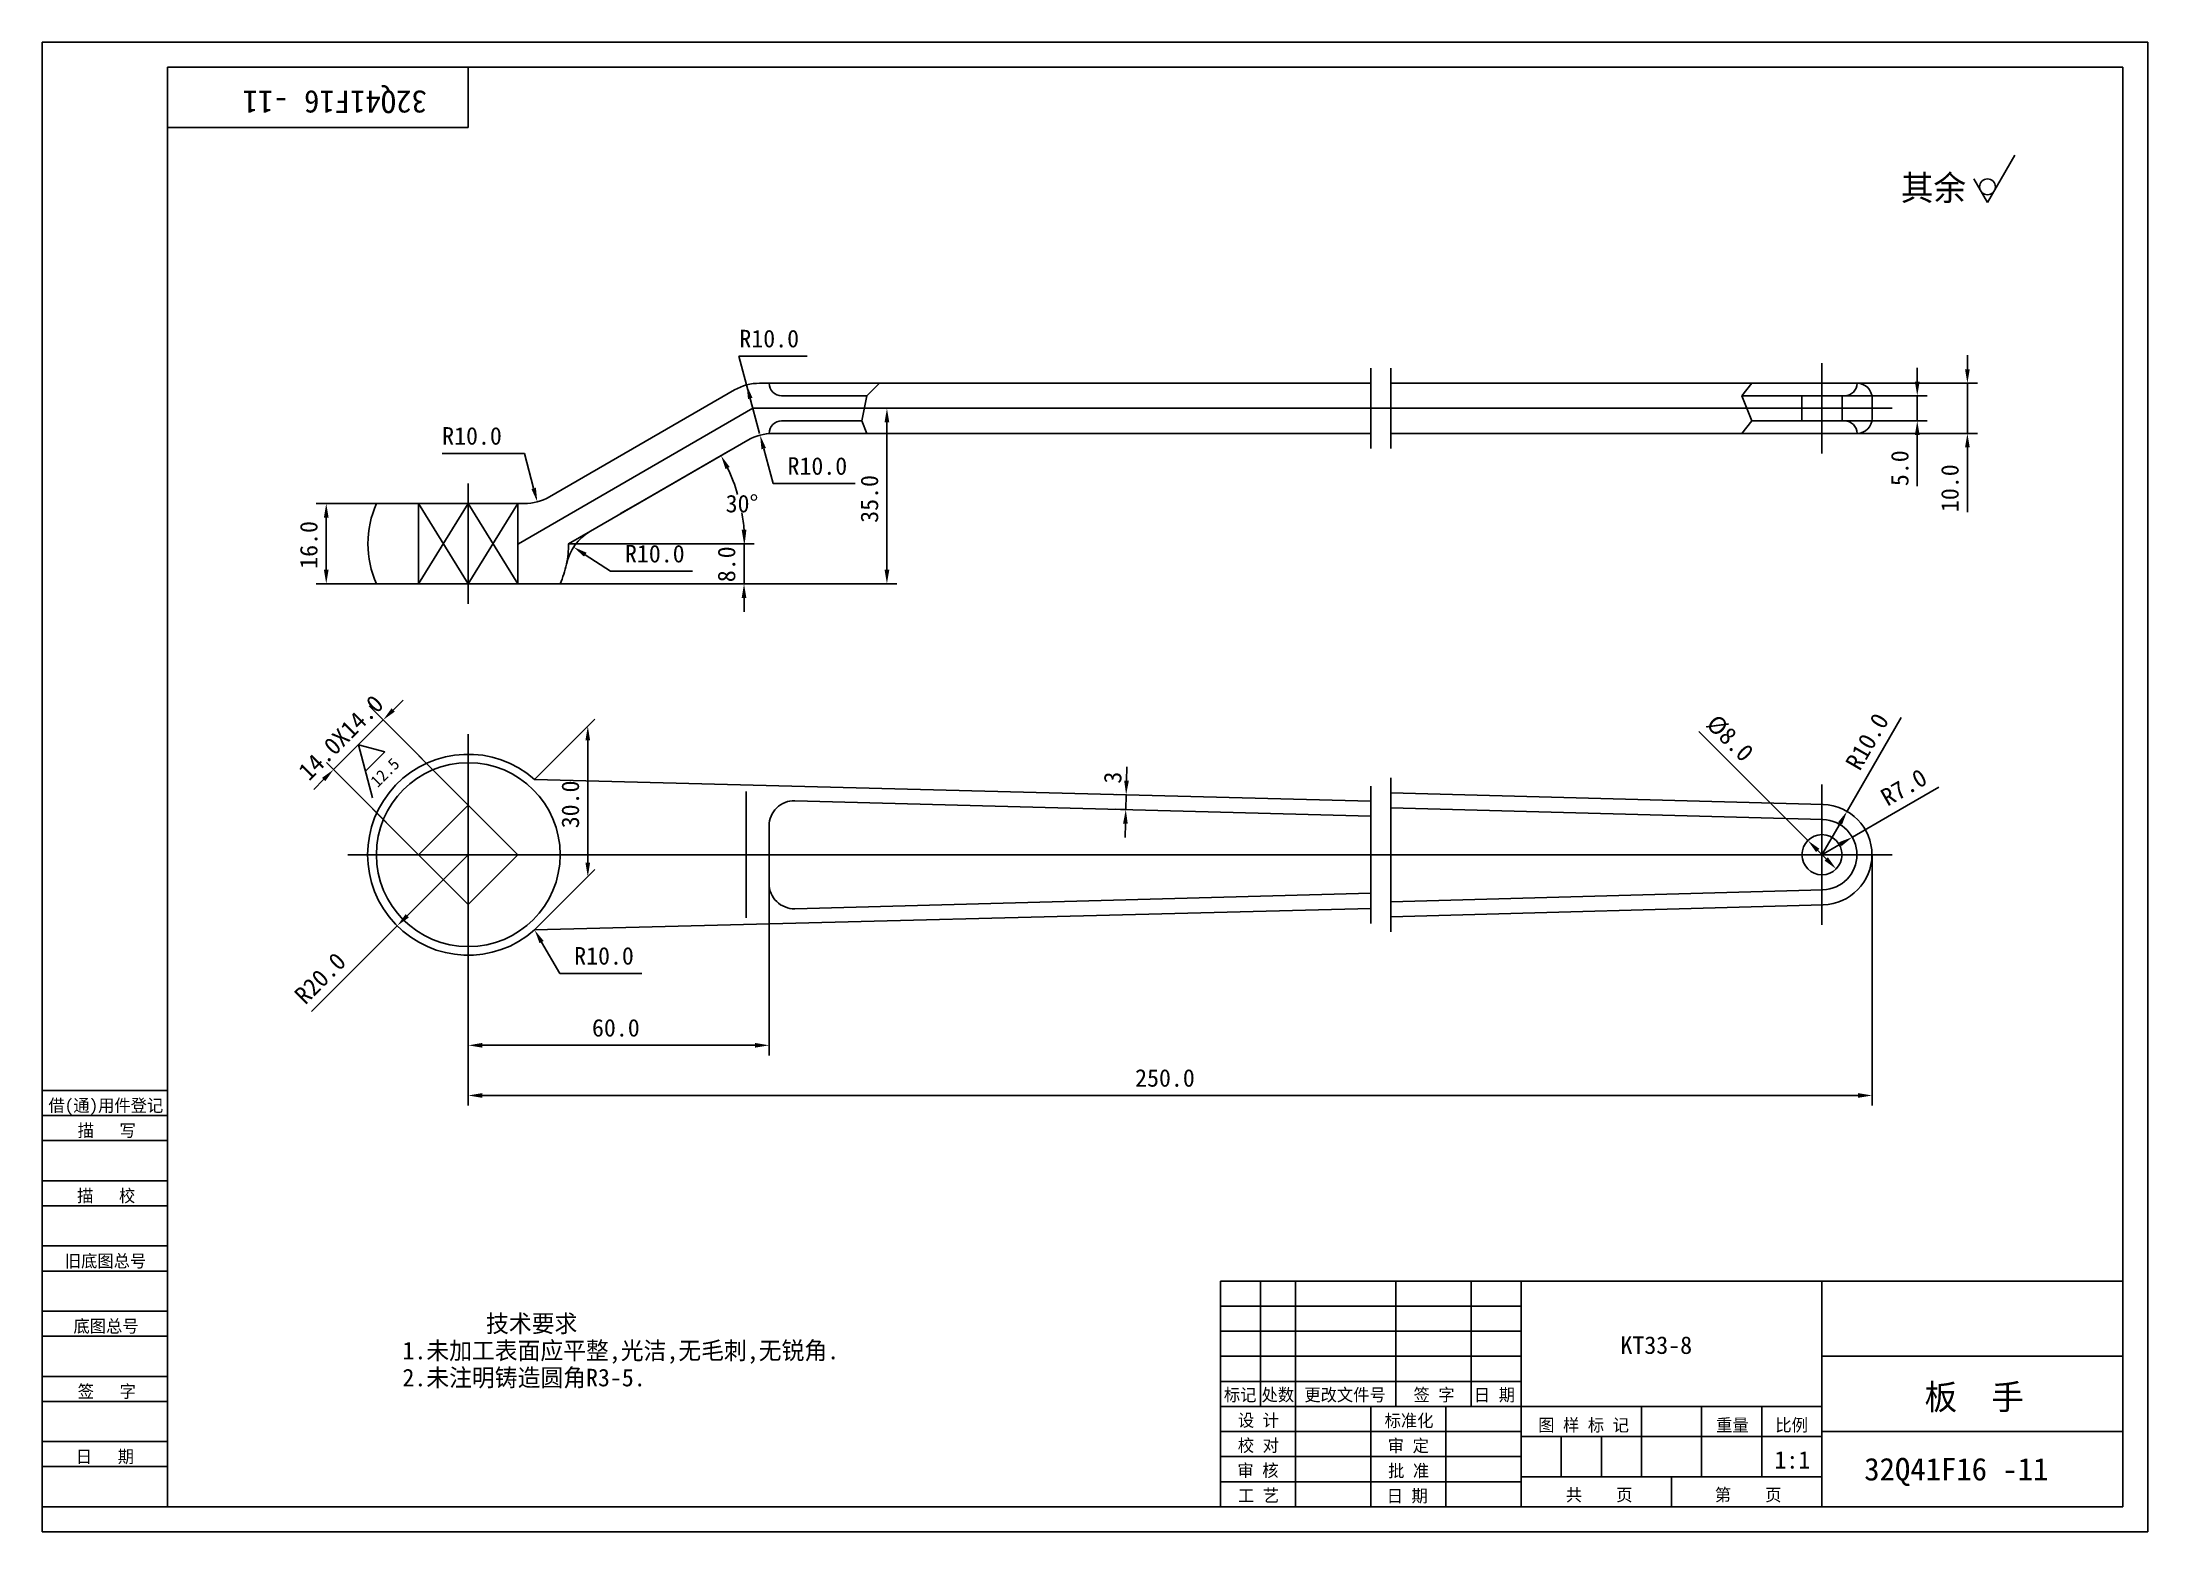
# Model space of a CAD drawing. Header units: metres. Extents: x 0 to 420, y 0 to 297.
import ezdxf

# ---------------------------------------------------------------- set-up
doc = ezdxf.new("R2010")
doc.units = ezdxf.units.M
for name, color, linetype in [('C', 6, 'Continuous'), ('D', 1, 'Continuous'), ('E', 2, 'Continuous'), ('FL', 5, 'Continuous'), ('HA', 5, 'Continuous'), ('T', 7, 'Continuous'), ('TL', 4, 'Continuous')]:
    doc.layers.add(name, color=color, linetype=linetype)

# ---------------------------------------------------------------- blocks, each defined once
blk = doc.blocks.new('TUKUN3')
at = {"layer": 'FL'}
for p, q in [((420, 297), (0, 297)), ((0, 297), (0, 0)), ((420, 0), (420, 297)), ((0, 78), (25, 78)), ((0, 70), (25, 70)), ((0, 65), (25, 65)), ((0, 57), (25, 57)), ((0, 52), (25, 52)), ((243, 25), (243, 50)), ((250, 5), (250, 50)), ((270, 25), (270, 50)), ((285, 25), (285, 50)), ((0, 44), (25, 44)), ((235, 45), (295, 45)), ((0, 39), (25, 39)), ((235, 40), (295, 40)), ((235, 35), (295, 35)), ((0, 31), (25, 31)), ((235, 30), (295, 30)), ((0, 26), (25, 26)), ((280, 5), (280, 25)), ((0, 18), (25, 18)), ((235, 20), (295, 20)), ((0, 13), (25, 13)), ((235, 15), (295, 15)), ((235, 10), (295, 10)), ((0, 0), (420, 0))]:
    blk.add_line(p, q, dxfattribs=at)
at = {"layer": 'TL'}
for p, q in [((415, 292), (25, 292)), ((25, 5), (25, 292)), ((85, 292), (85, 280)), ((415, 5), (415, 292)), ((85, 280), (25, 280)), ((0, 88), (25, 88)), ((0, 83), (25, 83)), ((415, 50), (235, 50)), ((235, 50), (235, 5)), ((295, 5), (295, 50)), ((355, 5), (355, 50)), ((415, 35), (355, 35)), ((355, 25), (235, 25)), ((265, 5), (265, 25)), ((319, 11), (319, 25)), ((331, 11), (331, 25)), ((343, 11), (343, 25)), ((295, 19), (355, 19)), ((303, 11), (303, 19)), ((311, 11), (311, 19)), ((415, 20), (355, 20)), ((355, 11), (295, 11)), ((325, 5), (325, 11)), ((0, 5), (415, 5))]:
    blk.add_line(p, q, dxfattribs=at)
at = {"layer": 'T'}
for s, p in [('借(通)用件登记', (1.26, 83.76)), ('描   写', (7.09, 78.76)), ('描   校', (6.98, 65.76)), ('旧底图总号', (4.52, 52.76)), ('底图总号', (6.25, 39.76)), ('签   字', (7.1, 26.76)), ('标记', (235.71, 26.07)), ('处数', (243.22, 26.07)), ('更改文件号', (251.75, 26.07)), ('签 字', (273.53, 26.07)), ('日 期', (285.57, 26.07)), ('设 计', (238.5, 20.99)), ('标准化', (267.77, 20.93)), ('图 样 标 记', (298.4, 20.04)), ('重量', (333.88, 20.04)), ('比例', (345.7, 20.04)), ('校 对', (238.48, 15.99)), ('审 定', (268.39, 15.93)), ('日   期', (6.72, 13.76)), ('审 核', (238.41, 10.99)), ('批 准', (268.46, 10.93)), ('工 艺', (238.52, 5.99)), ('日 期', (268.18, 5.93)), ('共    页', (303.91, 6.13)), ('第    页', (333.62, 6.13))]:
    blk.add_text(s, height=2.5, dxfattribs=at).set_placement(p)

msp = doc.modelspace()

# ---------------------------------------------------------------- linework, layer by layer
at = {"layer": 'C'}
for points in [[(355, 233), (355, 215)], [(95, 197), (141.77, 224), (369, 224)], [(85, 185), (85, 209)], [(85, 111), (85, 159)], [(355, 121), (355, 149)], [(61, 135), (369, 135)]]:
    msp.add_lwpolyline(points, dxfattribs=at)
at = {"layer": 'D'}
for p, q in [((393.46, 274.46), (388, 265)), ((388, 265), (385.27, 269.73)), ((138.98, 234.4), (143.11, 219)), ((138.98, 234.4), (152.57, 234.4)), ((374, 229.3), (374, 232.1)), ((384, 231.8), (384, 234.6)), ((362, 229), (386, 229)), ((384, 229), (384, 219)), ((150.78, 224), (170.5, 224)), ((359, 226.5), (376, 226.5)), ((374, 226.5), (374, 221.5)), ((168.5, 221.2), (168.5, 191.8)), ((359, 221.5), (376, 221.5)), ((362, 219), (386, 219)), ((374, 218.7), (374, 215.9)), ((93.38, 215), (79.79, 215)), ((96.18, 215), (93.38, 215)), ((98.04, 208.05), (96.18, 215)), ((118.86, 205), (137.15, 215.56)), ((143.92, 215.95), (145.78, 209)), ((374, 215.9), (374, 208.48)), ((384, 216.2), (384, 213.4)), ((384, 213.4), (384, 203.31)), ((145.78, 209), (148.58, 209)), ((148.58, 209), (162.17, 209)), ((66.67, 205), (54.67, 205)), ((56.67, 191.8), (56.67, 202.2)), ((115.39, 203), (118.86, 205)), ((108.34, 194.81), (113.36, 191.52)), ((140, 197), (138, 197)), ((140, 189), (140, 197)), ((66.67, 189), (54.67, 189)), ((103.33, 189), (142, 189)), ((103.33, 189), (170.5, 189)), ((113.36, 191.52), (116.16, 191.52)), ((116.16, 191.52), (129.75, 191.52)), ((140, 186.2), (140, 183.4)), ((70.01, 163.85), (71.99, 165.83)), ((68.03, 161.87), (58.13, 151.97)), ((85, 144.9), (66.62, 163.28)), ((364, 150.59), (370.8, 162.36)), ((65.91, 146.36), (63.08, 156.92)), ((63.08, 156.92), (68.36, 155.51)), ((68.36, 155.51), (64.49, 151.64)), ((108.84, 157.81), (108.84, 133.41)), ((337.92, 152.08), (330.44, 159.56)), ((75.1, 135), (56.72, 153.38)), ((216.29, 149.75), (216.36, 152.55)), ((352.17, 137.83), (337.92, 152.08)), ((56.15, 149.99), (54.17, 148.01)), ((216.21, 146.95), (214.21, 147)), ((360, 143.66), (364, 150.59)), ((368.86, 143), (378.32, 148.46)), ((216.14, 144), (214.14, 144.05)), ((216.14, 144), (216.21, 146.95)), ((361.06, 138.5), (368.86, 143)), ((216.06, 141.2), (215.99, 138.4)), ((358.6, 141.24), (355, 135)), ((72.84, 122.84), (85, 135)), ((354.15, 135.85), (355.85, 134.15)), ((358.64, 137.1), (355, 135)), ((365, 135), (365, 85)), ((145, 129.23), (145, 95)), ((70.86, 120.86), (63.79, 113.79)), ((63.79, 113.79), (53.71, 103.71)), ((99.63, 117.58), (103.23, 111.34)), ((85, 111), (85, 95)), ((85, 111), (85, 85)), ((103.23, 111.34), (106.03, 111.34)), ((106.03, 111.34), (119.62, 111.34)), ((87.8, 97), (142.2, 97)), ((87.8, 87), (362.2, 87))]:
    msp.add_line(p, q, dxfattribs=at)
for points in [[(105, 197), (140, 197), (142, 197)], [(85, 144.9), (65.2, 164.7)], [(98.23, 150), (110.25, 162.02)], [(75.1, 135), (62.37, 147.73)], [(98.23, 120), (110.25, 132.02)]]:
    msp.add_lwpolyline(points, dxfattribs=at)
msp.add_circle((388, 268.15), 1.58, dxfattribs=at)
for start, end in [(16.27, 25.43), (4.57, 10.1)]:
    msp.add_arc((105, 197), 35.13, start, end, dxfattribs=at)
for points in [[(383.53, 231.8), (384.47, 231.8), (384, 229)], [(140.79, 225.83), (141.69, 226.08), (140.52, 228.66)], [(373.53, 229.3), (374.47, 229.3), (374, 226.5)], [(168.03, 221.2), (168.97, 221.2), (168.5, 224)], [(143.47, 215.83), (144.37, 216.08), (143.2, 218.66)], [(373.53, 218.7), (374.47, 218.7), (374, 221.5)], [(383.53, 216.2), (384.47, 216.2), (384, 219)], [(136.31, 211.87), (137.14, 212.3), (135.42, 214.56)], [(98.49, 208.17), (97.59, 207.92), (98.77, 205.34)], [(56.2, 202.2), (57.14, 202.2), (56.67, 205)], [(139.53, 199.8), (140.47, 199.8), (140, 197)], [(140.48, 199.82), (139.55, 199.78), (140.13, 197)], [(108.09, 194.42), (108.6, 195.2), (106, 196.34)], [(56.2, 191.8), (57.14, 191.8), (56.67, 189)], [(139.53, 186.2), (140.47, 186.2), (140, 189)], [(168.03, 191.8), (168.97, 191.8), (168.5, 189)], [(69.68, 164.18), (70.34, 163.52), (68.03, 161.87)], [(108.37, 157.81), (109.3, 157.81), (108.84, 160.61)], [(55.82, 150.32), (56.48, 149.66), (58.13, 151.97)], [(215.82, 149.76), (216.75, 149.73), (216.21, 146.95)], [(215.6, 141.21), (216.53, 141.18), (216.14, 144)], [(359, 141), (358.2, 141.47), (360, 143.66)], [(353.82, 135.52), (354.48, 136.18), (352.17, 137.83)], [(355.52, 133.82), (356.18, 134.48), (357.83, 132.17)], [(358.87, 136.7), (358.4, 137.5), (361.06, 138.5)], [(108.37, 133.41), (109.3, 133.41), (108.84, 130.61)], [(73.17, 122.51), (72.51, 123.17), (70.86, 120.86)], [(99.22, 117.34), (100.03, 117.81), (98.23, 120)], [(87.8, 97.47), (87.8, 96.53), (85, 97)], [(142.2, 97.47), (142.2, 96.53), (145, 97)], [(87.8, 87.47), (87.8, 86.53), (85, 87)], [(362.2, 87.47), (362.2, 86.53), (365, 87)]]:
    msp.add_solid(points, dxfattribs=at)
at = {"layer": 'E'}
for points in [[(265, 232), (265, 216)], [(269, 232), (269, 216)], [(265, 148.69), (265, 121.31)], [(269, 150.36), (269, 119.64)]]:
    msp.add_lwpolyline(points, dxfattribs=at)
at = {"layer": 'HA'}
for points in [[(164.5, 226.5), (167, 229)], [(339, 226.5), (341, 229)], [(163.5, 221.5), (164.5, 226.5)], [(341, 221.5), (339, 226.5)], [(163.5, 221.5), (164.5, 219)], [(341, 221.5), (339, 219)], [(94.9, 205), (85, 189), (75.1, 205)], [(75.1, 189), (85, 205), (94.9, 189)]]:
    msp.add_lwpolyline(points, dxfattribs=at)
msp.add_lwpolyline([(104.58, 192.91, 0.05), (105, 197), (109.36, 199.52)], format="xyb", dxfattribs=at)
at = {"layer": 'TL'}
for points in [[(94.9, 189), (94.9, 205), (96.18, 205, 0.13), (101.18, 206.34), (138.11, 227.66)], [(164.5, 226.5), (147.5, 226.5, -0.41), (145, 229), (143.11, 229, 0.13), (138.11, 227.66, 0.13)], [(362, 219, 0.41), (359.5, 221.5), (359, 221.5), (359, 226.5), (359.5, 226.5, 0.41), (362, 229), (362, 229, -0.41), (365, 226), (365, 222, -0.41), (362, 219), (362, 219)], [(163.5, 221.5), (147.5, 221.5, 0.41), (145, 219), (145.78, 219, 0.13), (140.78, 217.66), (109.36, 199.52, 0.21), (104.58, 192.91, 0.21)], [(66.67, 189), (75.1, 189), (75.1, 205), (66.67, 205, 0.21), (66.67, 189, 0.21)], [(94.9, 189), (103.33, 189, 0.05), (104.58, 192.91, 0.05)], [(265, 145.69), (98.23, 150, 2.22), (98.23, 120), (265, 124.31)], [(269, 122.64), (355.26, 125, 0.97), (355.26, 145), (269, 147.36)], [(265, 142.68), (150.13, 145.77, 0.42), (145, 140.77), (145, 129.23, 0.42), (150.13, 124.23), (265, 127.32)], [(269, 125.63), (355.18, 128, 0.97), (355.18, 142), (269, 144.37)]]:
    msp.add_lwpolyline(points, format="xyb", dxfattribs=at)
for points in [[(145, 229), (265, 229)], [(362, 229), (269, 229)], [(341, 221.5), (351, 221.5), (351, 226.5), (339, 226.5)], [(359.5, 226.5), (351, 226.5)], [(145, 219), (265, 219)], [(362, 219), (269, 219)], [(359, 221.5), (351, 221.5)], [(75.1, 205), (94.9, 205)], [(85, 189), (85, 205)], [(75.1, 189), (94.9, 189)], [(140.43, 147.6), (140.43, 122.4)]]:
    msp.add_lwpolyline(points, dxfattribs=at)
for points in [[(103.33, 135, 1), (66.67, 135, 1)], [(359, 135, 1), (351, 135, 1)]]:
    msp.add_lwpolyline(points, format="xyb", close=True, dxfattribs=at)
msp.add_lwpolyline([(85, 125.1), (94.9, 135), (85, 144.9), (75.1, 135)], close=True, dxfattribs=at)

# ---------------------------------------------------------------- block references
at = {"layer": 'T'}
msp.add_blockref('TUKUN3', (0, 0), dxfattribs=at)

# ---------------------------------------------------------------- texts
at = {"layer": 'D'}
for s, height, rotation, p in [('32Q41F16 -11', 4.5, 180, (76.73, 287.34)), ('5.0', 3.5, 90, (372.25, 208.48)), ('35.0', 3.5, 90, (166.75, 201.17)), ('10.0', 3.5, 90, (382.25, 203.31)), ('16.0', 3.5, 90, (54.92, 192)), ('8.0', 3.5, 90, (138.25, 189.33)), ('14.0X14.0', 3.5, 45, (53.24, 149.55)), ('%%c8.0', 3.5, 315, (331.67, 160.8)), ('R10.0', 3.5, 60, (362.53, 151.54)), ('12.5', 2.38, 45, (66.92, 148.27)), ('3', 3.5, 88.52, (215.24, 149.13)), ('R7.0', 3.5, 30, (368.06, 144.56)), ('30.0', 3.5, 90, (107.09, 140.27)), ('R20.0', 3.5, 45, (52.47, 104.94))]:
    msp.add_text(s, height=height, rotation=rotation, dxfattribs=at).set_placement(p)
for s, height, p in [('其余', 5, (370.73, 265.45)), ('R10.0', 3.5, (139.07, 236.15)), ('R10.0', 3.5, (79.79, 216.75)), ('R10.0', 3.5, (148.67, 210.75)), ('30%%d', 3.5, (136.33, 203.25)), ('R10.0', 3.5, (116.25, 193.27)), ('R10.0', 3.5, (106.12, 113.09)), ('60.0', 3.5, (109.67, 98.75)), ('250.0', 3.5, (218, 88.75)), ('       技术要求', 3.5, (71.87, 39.79)), ('1.未加工表面应平整,光洁,无毛刺,无锐角.', 3.5, (71.87, 34.4)), ('KT33-8', 3.5, (314.81, 35.48)), ('2.未注明铸造圆角R3-5.', 3.5, (71.87, 29.01)), ('板  手', 5, (375.46, 24.39)), ('1:1', 3.5, (345.51, 12.61)), ('32Q41F16 -11', 4.5, (363.43, 10.25))]:
    msp.add_text(s, height=height, dxfattribs=at).set_placement(p)

doc.saveas('drawing.dxf')
